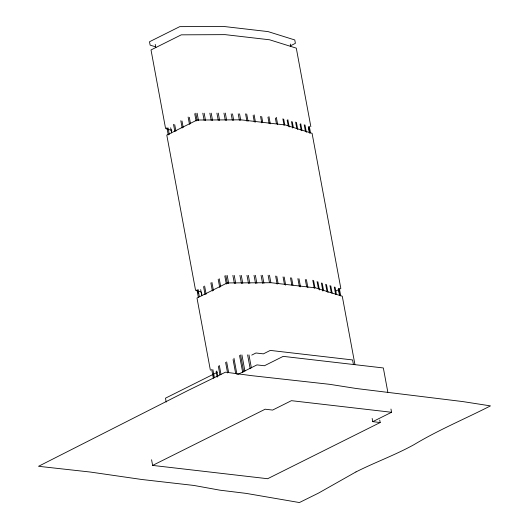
<?xml version="1.0" encoding="UTF-8"?>
<svg xmlns="http://www.w3.org/2000/svg" width="529" height="529" viewBox="0 0 529 529"><rect width="100%" height="100%" fill="white"/><g stroke="black" fill="none" stroke-linecap="round" stroke-linejoin="round"><path stroke-width="0.79" d="M290.236 45.911L295.4 43.332L294.779 39.959L268.071 31.601L223.595 26.45L179.754 26.642L149.495 41.751L150.124 45.124L155.619 46.843M335.677 291.102L340.848 288.523L312.084 133.334L285.376 124.976L240.9 119.825L197.059 120.017L166.8 135.126L195.565 290.322L201.066 292.041M217.141 372.376L165.478 398.172L166.199 402.073M251.738 355.098L255.957 352.995L263.396 353.855L270.293 350.41L352.579 359.938L353.445 364.613M237.832 374.446L256.962 364.891L264.401 365.757L283.2 356.367L383.346 367.959L387.823 392.128M151.585 459.767L152.63 465.408L265.174 409.208L272.614 410.068L291.413 400.678L391.559 412.27L390.957 409.049M372.158 418.439L372.753 421.659L391.559 412.27M379.749 420.105L380.192 422.526L267.654 478.719L152.63 465.408M372.753 421.659L380.192 422.526M171.859 130.471L165.577 128.507L151.016 49.944L181.275 34.835L225.109 34.636L269.585 39.787L296.293 48.146L310.854 126.709M354.913 364.408L342.276 296.233L315.568 287.875L271.093 282.724L227.252 282.916L196.993 298.025L210.383 370.26M309.313 126.358L310.51 132.845M339.373 288.576L340.729 295.876M308.645 126.914L309.849 133.401M338.56 288.325L339.909 295.625M308.275 126.874L309.326 132.554M338.342 289.092L339.545 295.585M290.295 44.046L290.745 46.453M305.015 125.016L306.37 132.316M335.082 287.234L336.437 294.534M304.201 124.758L305.398 131.245M334.262 286.976L335.617 294.276M300.723 123.674L301.927 130.16M330.79 285.891L332.139 293.192M300.055 124.229L301.259 130.716M329.97 285.634L331.326 292.934M296.425 122.325L297.781 129.625M326.492 284.549L328 292.656M295.612 122.073L296.815 128.56M325.679 284.291L327.028 291.591M292.286 121.796L293.337 127.469M322.201 283.2L323.556 290.5M291.466 121.538L292.669 128.025M321.381 282.949L322.888 291.056M287.842 119.64L289.191 126.94M317.909 281.858L319.41 289.971M287.174 120.195L288.226 125.876M317.089 281.607L318.445 288.9M283.696 119.104L284.747 124.784M313.611 280.515L314.967 287.816M282.883 118.853L284.08 125.34M312.798 280.258L314.299 288.371M276.343 117.385L277.699 124.685M306.41 279.603L307.911 287.716M275.378 118.066L276.429 123.746M305.293 279.477L306.648 286.778M268.93 116.525L270.286 123.826M298.997 278.75L300.498 286.857M267.965 117.213L269.168 123.7M297.88 278.618L299.381 286.731M261.67 116.479L262.721 122.159M291.585 277.89L292.94 285.191M260.552 116.354L261.756 122.84M290.467 277.758L291.823 285.058M254.105 114.813L255.461 122.113M284.172 277.031L285.673 285.144M253.14 115.494L254.343 121.981M283.055 276.905L284.41 284.205M246.693 113.953L248.048 121.253M276.76 276.171L278.115 283.471M245.575 113.828L246.931 121.128M275.642 276.045L277.15 284.159M239.551 113.834L240.755 120.328M269.466 275.245L270.822 282.546M238.209 113.841L239.412 120.328M268.124 275.252L269.479 282.552M232.502 113.867L233.706 120.354M262.417 275.278L263.925 283.385M231.16 113.874L232.363 120.361M261.075 275.278L262.582 283.392M225.308 113.087L226.657 120.387M255.375 275.305L256.876 283.418M223.965 113.094L225.321 120.394M254.032 275.311L255.533 283.425M218.259 113.12L219.614 120.42M248.326 275.338L249.827 283.451M216.916 113.127L218.272 120.427M246.983 275.344L248.485 283.451M211.21 113.146L212.565 120.447M241.277 275.371L242.778 283.478M209.868 113.153L211.223 120.453M239.935 275.378L241.442 283.484M204.168 113.18L205.517 120.48M234.228 275.397L235.736 283.511M248.961 354.886L251.368 367.867M202.825 113.186L204.174 120.486M232.886 275.404L234.393 283.518M247.618 354.893L250.177 368.68M197.119 113.213L198.468 120.513M227.186 275.43L228.687 283.544M241.918 354.919L244.92 371.14M195.776 113.219L197.132 120.519M225.843 275.437L227.344 283.551M240.576 354.926L243.73 371.96M194.745 113.735L196.094 121.035M224.805 275.953L226.313 284.066M239.538 355.442L242.699 372.476M189.309 117.332L190.513 123.819M219.224 278.743L220.725 286.85M233.957 358.226L236.966 374.453M188.126 117.035L189.481 124.335M218.193 279.259L219.694 287.366M233.071 359.555L235.63 373.342M182.002 120.982L183.206 127.469M211.917 282.387L213.425 290.5M226.65 361.876L228.607 372.423M180.819 120.685L182.174 127.985M210.886 282.903L212.387 291.016M225.618 362.391L227.569 372.938M174.696 124.626L175.899 131.119M204.611 286.037L206.118 294.15M219.343 365.526L220.996 374.446M173.512 124.335L174.868 131.635M203.579 286.553L205.08 294.666M218.312 366.042L219.965 374.962M216.804 370.948L217.855 376.622M171.343 129.79L171.641 131.417M201.556 292.821L201.86 294.448M216.136 371.503L217.188 377.177M155.228 44.41L155.824 47.617M170.682 127.787L171.634 132.938M200.67 289.601L201.814 295.771M168.083 127.932L169.28 134.419M197.998 289.343L199.347 296.643M212.876 369.639L214.384 377.752M198.077 291.737L198.382 293.357M213.412 374.466L213.716 376.093M166.893 127.641L168.248 134.941M196.96 289.859L198.315 297.159M211.693 369.348L213.346 378.268M355.964 471.921L318.564 493.068L299.407 502.55L246.15 493.385L219.938 490.178L193.832 485.443L141.785 479.492L90.327 472.047L38.538 466.294L188.053 390.468L225.486 372.171L251.566 375.65L329.679 384.325L356.526 388.537L462.624 401.557L490.462 405.888C465.024 418.895 438.594 429.852 414.062 444.631C395.302 455.019 375.081 462.267 355.964 471.921"/></g></svg>
